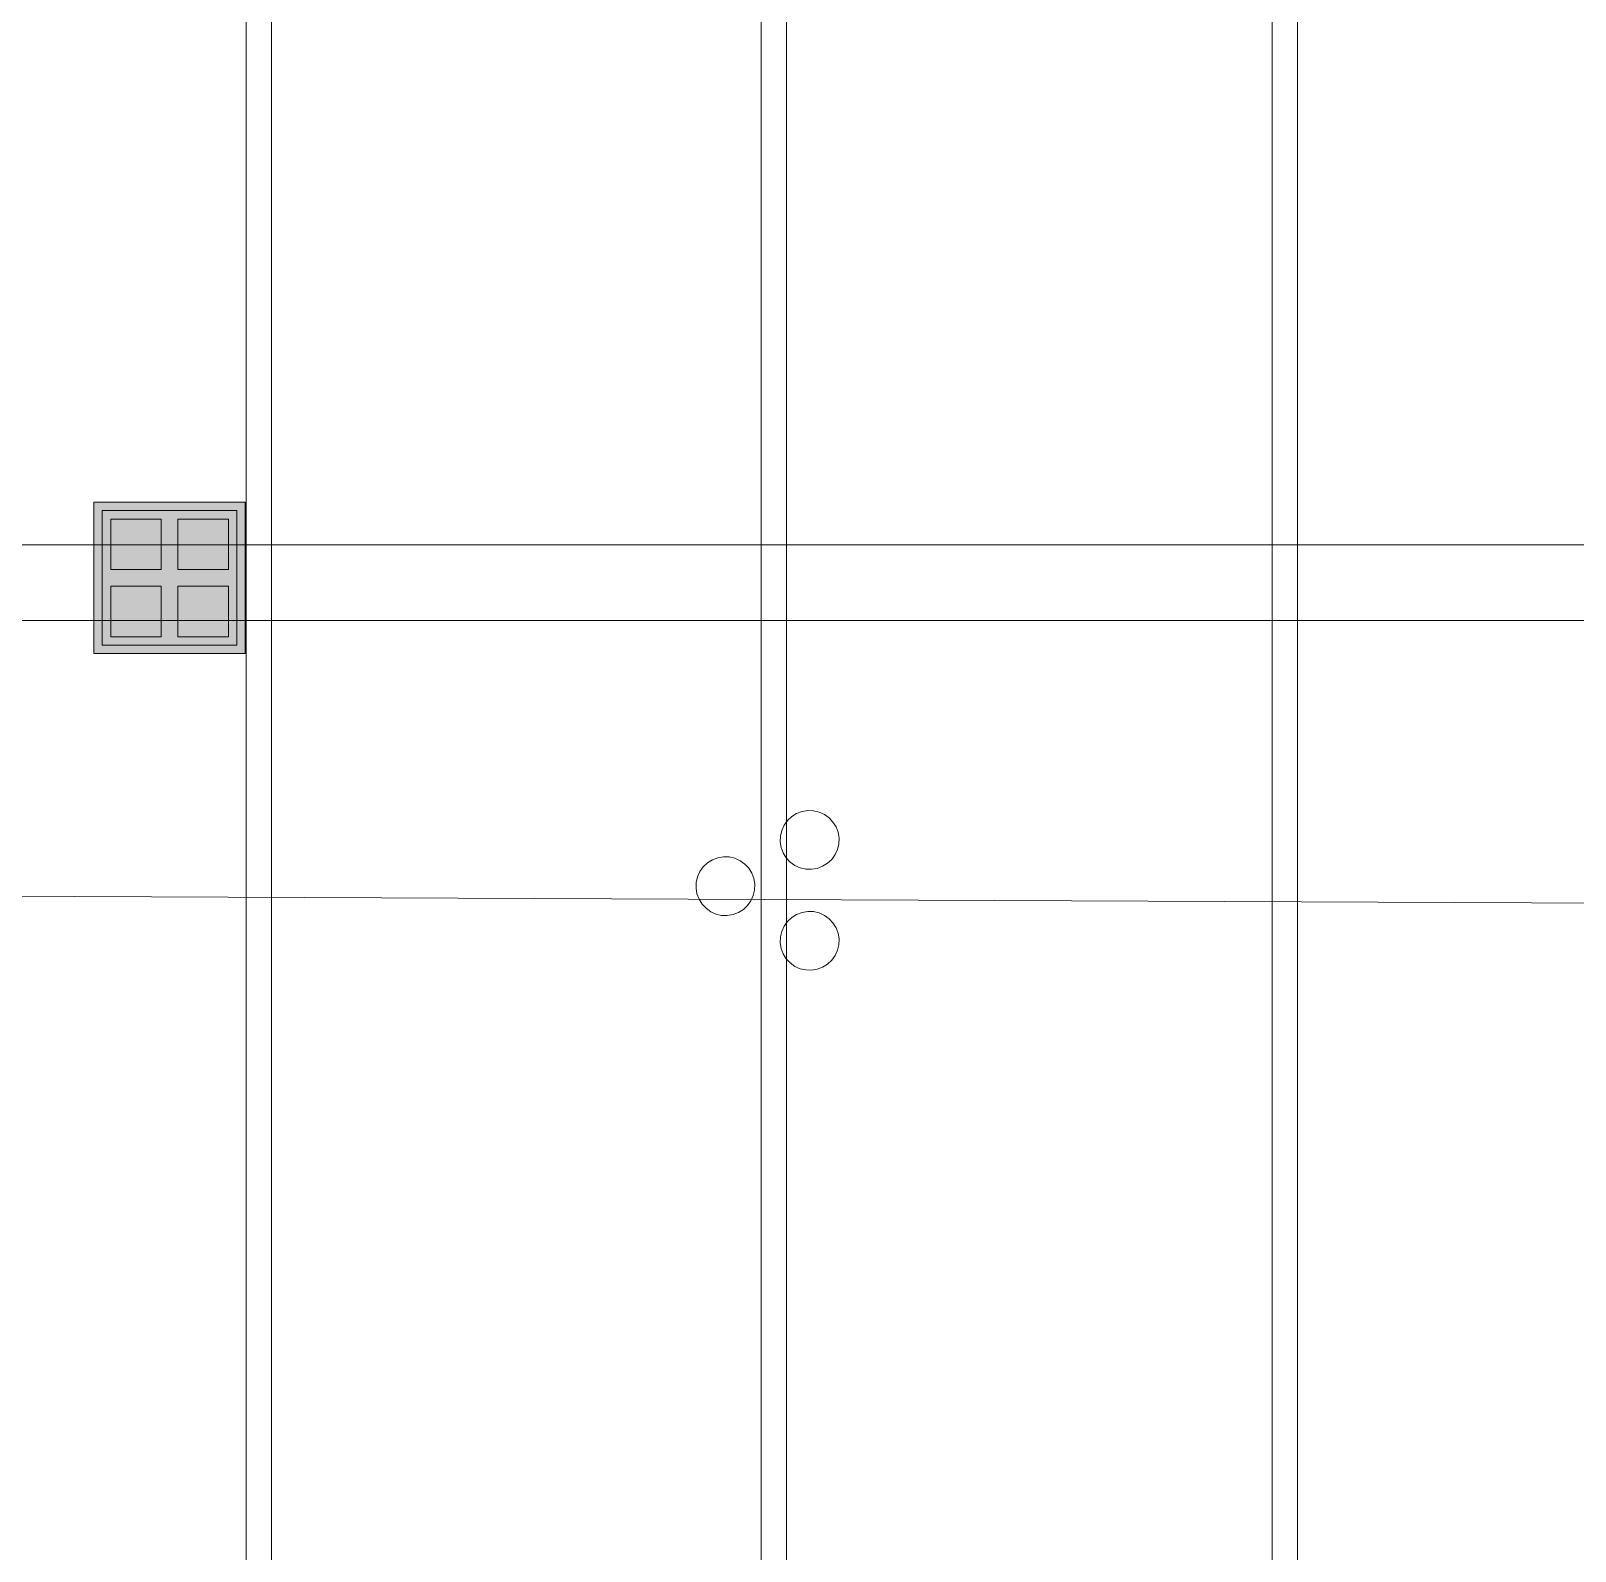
# Model space of a CAD drawing. Header units: inches. Extents: x -10671 to 1761, y -674 to 7170.
# Drawn here: x -8331.2 to -7963.9, y 5906.8 to 6268.4 of the extents above; entities that cross this region are included whole.
import ezdxf

# ---------------------------------------------------------------- set-up
doc = ezdxf.new("R2010")
doc.units = ezdxf.units.IN
doc.header["$LTSCALE"] = 19.2
doc.header["$MEASUREMENT"] = 0
for name, color, linetype, lineweight, true_color in [('DWG-bldg-utility box', 3, 'Continuous', 18, 0x00ff00), ('Venue-Rigging Steel-High', 7, 'Continuous', 5, 0x800000), ('Venue-Rigging Steel-Low', 7, 'Continuous', 5, 0x0000dd)]:
    doc.layers.add(name, color=color, linetype=linetype, lineweight=lineweight, true_color=true_color)
for name, color, linetype, lineweight in [('Venue-Ceiling-Lights', 7, 'Continuous', 5), ('Venue-Ceiling-Lights Circuits', 7, 'Continuous', 5), ('Venue-Floor Pockets', 7, 'Continuous', 5)]:
    doc.layers.add(name, color=color, linetype=linetype, lineweight=lineweight)

# ---------------------------------------------------------------- blocks, each defined once
blk = doc.blocks.new('FLOORBOX')
at = {"layer": 'Venue-Floor Pockets', "linetype": 'Continuous', "lineweight": 0, "true_color": 0xaaaaaa}
blk.add_hatch(color=253, dxfattribs=at).paths.add_polyline_path([(-18, 18), (18, 18), (18, -18), (-18, -18)])
at = {"layer": 'Venue-Floor Pockets', "linetype": 'Continuous', "lineweight": 0, "true_color": 0xbbbbbb}
blk.add_hatch(color=9, dxfattribs=at).paths.add_polyline_path([(-16, 16), (16, 16), (16, -16), (-16, -16)])
at = {"layer": 'Venue-Floor Pockets', "linetype": 'Continuous', "lineweight": 0, "true_color": 0xdddddd}
for points in [[(-14, 14), (-2, 14), (-2, 2), (-14, 2)], [(2, 14), (14, 14), (14, 2), (2, 2)], [(-14, -2), (-2, -2), (-2, -14), (-14, -14)], [(2, -2), (14, -2), (14, -14), (2, -14)]]:
    blk.add_hatch(color=254, dxfattribs=at).paths.add_polyline_path(points)
at = {"layer": 'Venue-Floor Pockets', "color": 7, "linetype": 'Continuous', "lineweight": 5, "flags": 128}
for points in [[(-18, 18), (18, 18), (18, -18), (-18, -18)], [(-16, 16), (16, 16), (16, -16), (-16, -16)], [(-14, 14), (-2, 14), (-2, 2), (-14, 2)], [(2, 14), (14, 14), (14, 2), (2, 2)], [(-14, -2), (-2, -2), (-2, -14), (-14, -14)], [(2, -2), (14, -2), (14, -14), (2, -14)]]:
    blk.add_lwpolyline(points, close=True, dxfattribs=at)
blk = doc.blocks.new('Group-1322-1')
at = {"layer": 'Venue-Ceiling-Lights', "color": 12, "linetype": 'Continuous', "lineweight": 5, "true_color": 0xdd0000}
for points, invisible_edges in [([(-8152.96, 6075.51, 372.05), (-8150.24, 6081.52, 372.05), (-8146.44, 6082.95, 372.05), (-8152.96, 6075.51, 372.05)], 15), ([(-8145.52, 6068.98, 372.05), (-8152.96, 6075.51, 372.05), (-8146.44, 6082.95, 372.05), (-8145.52, 6068.98, 372.05)], 15), ([(-8146.44, 6082.95, 360.05), (-8150.24, 6081.52, 360.05), (-8152.96, 6075.51, 360.05), (-8146.44, 6082.95, 360.05)], 15), ([(-8138.99, 6076.42, 360.05), (-8146.44, 6082.95, 360.05), (-8152.96, 6075.51, 360.05), (-8138.99, 6076.42, 360.05)], 15), ([(-8152.96, 6075.51, 372.05), (-8152.04, 6079.47, 372.05), (-8150.24, 6081.52, 372.05), (-8152.96, 6075.51, 372.05)], 15), ([(-8150.24, 6081.52, 360.05), (-8152.04, 6079.47, 360.05), (-8152.96, 6075.51, 360.05), (-8150.24, 6081.52, 360.05)], 15), ([(-8152.04, 6079.47, 372.05), (-8151.24, 6080.58, 372.05), (-8150.24, 6081.52, 372.05), (-8152.04, 6079.47, 372.05)], 12), ([(-8150.24, 6081.52, 360.05), (-8151.24, 6080.58, 360.05), (-8152.04, 6079.47, 360.05), (-8150.24, 6081.52, 360.05)], 12), ([(-8150.24, 6081.52, 372.05), (-8149.08, 6082.24, 372.05), (-8146.44, 6082.95, 372.05), (-8150.24, 6081.52, 372.05)], 14), ([(-8146.44, 6082.95, 360.05), (-8149.08, 6082.24, 360.05), (-8150.24, 6081.52, 360.05), (-8146.44, 6082.95, 360.05)], 13), ([(-8149.08, 6082.24, 372.05), (-8147.79, 6082.73, 372.05), (-8146.44, 6082.95, 372.05), (-8149.08, 6082.24, 372.05)], 12), ([(-8146.44, 6082.95, 360.05), (-8147.79, 6082.73, 360.05), (-8149.08, 6082.24, 360.05), (-8146.44, 6082.95, 360.05)], 12), ([(-8146.44, 6082.95, 372.05), (-8145.07, 6082.91, 372.05), (-8142.48, 6082.03, 372.05), (-8146.44, 6082.95, 372.05)], 14), ([(-8146.44, 6082.95, 372.05), (-8142.48, 6082.03, 372.05), (-8140.43, 6080.23, 372.05), (-8146.44, 6082.95, 372.05)], 15), ([(-8146.44, 6082.95, 372.05), (-8140.43, 6080.23, 372.05), (-8138.99, 6076.42, 372.05), (-8146.44, 6082.95, 372.05)], 15), ([(-8146.44, 6082.95, 372.05), (-8138.99, 6076.42, 372.05), (-8145.52, 6068.98, 372.05), (-8146.44, 6082.95, 372.05)], 15), ([(-8142.48, 6082.03, 360.05), (-8145.07, 6082.91, 360.05), (-8146.44, 6082.95, 360.05), (-8142.48, 6082.03, 360.05)], 13), ([(-8140.43, 6080.23, 360.05), (-8142.48, 6082.03, 360.05), (-8146.44, 6082.95, 360.05), (-8140.43, 6080.23, 360.05)], 15), ([(-8138.99, 6076.42, 360.05), (-8140.43, 6080.23, 360.05), (-8146.44, 6082.95, 360.05), (-8138.99, 6076.42, 360.05)], 15), ([(-8145.07, 6082.91, 372.05), (-8143.73, 6082.6, 372.05), (-8142.48, 6082.03, 372.05), (-8145.07, 6082.91, 372.05)], 12), ([(-8142.48, 6082.03, 360.05), (-8143.73, 6082.6, 360.05), (-8145.07, 6082.91, 360.05), (-8142.48, 6082.03, 360.05)], 12), ([(-8142.48, 6082.03, 372.05), (-8141.36, 6081.23, 372.05), (-8140.43, 6080.23, 372.05), (-8142.48, 6082.03, 372.05)], 12), ([(-8140.43, 6080.23, 360.05), (-8141.36, 6081.23, 360.05), (-8142.48, 6082.03, 360.05), (-8140.43, 6080.23, 360.05)], 12), ([(-8140.43, 6080.23, 372.05), (-8139.7, 6079.06, 372.05), (-8138.99, 6076.42, 372.05), (-8140.43, 6080.23, 372.05)], 14), ([(-8138.99, 6076.42, 360.05), (-8139.7, 6079.06, 360.05), (-8140.43, 6080.23, 360.05), (-8138.99, 6076.42, 360.05)], 13), ([(-8152.96, 6075.51, 372.05), (-8152.92, 6076.88, 372.05), (-8152.04, 6079.47, 372.05), (-8152.96, 6075.51, 372.05)], 14), ([(-8152.04, 6079.47, 360.05), (-8152.92, 6076.88, 360.05), (-8152.96, 6075.51, 360.05), (-8152.04, 6079.47, 360.05)], 13), ([(-8152.96, 6075.51, 360.05), (-8145.52, 6068.98, 360.05), (-8138.99, 6076.42, 360.05), (-8152.96, 6075.51, 360.05)], 15), ([(-8152.92, 6076.88, 372.05), (-8152.61, 6078.22, 372.05), (-8152.04, 6079.47, 372.05), (-8152.92, 6076.88, 372.05)], 12), ([(-8152.04, 6079.47, 360.05), (-8152.61, 6078.22, 360.05), (-8152.92, 6076.88, 360.05), (-8152.04, 6079.47, 360.05)], 12), ([(-8138.99, 6076.42, 372.05), (-8141.72, 6070.41, 372.05), (-8145.52, 6068.98, 372.05), (-8138.99, 6076.42, 372.05)], 15), ([(-8145.52, 6068.98, 360.05), (-8141.72, 6070.41, 360.05), (-8138.99, 6076.42, 360.05), (-8145.52, 6068.98, 360.05)], 15), ([(-8138.99, 6076.42, 372.05), (-8139.92, 6072.47, 372.05), (-8141.72, 6070.41, 372.05), (-8138.99, 6076.42, 372.05)], 15), ([(-8141.72, 6070.41, 360.05), (-8139.92, 6072.47, 360.05), (-8138.99, 6076.42, 360.05), (-8141.72, 6070.41, 360.05)], 15), ([(-8138.99, 6076.42, 372.05), (-8139.04, 6075.05, 372.05), (-8139.92, 6072.47, 372.05), (-8138.99, 6076.42, 372.05)], 14), ([(-8139.92, 6072.47, 360.05), (-8139.04, 6075.05, 360.05), (-8138.99, 6076.42, 360.05), (-8139.92, 6072.47, 360.05)], 13), ([(-8139.7, 6079.06, 372.05), (-8139.22, 6077.78, 372.05), (-8138.99, 6076.42, 372.05), (-8139.7, 6079.06, 372.05)], 12), ([(-8138.99, 6076.42, 360.05), (-8139.22, 6077.78, 360.05), (-8139.7, 6079.06, 360.05), (-8138.99, 6076.42, 360.05)], 12), ([(-8152.26, 6072.87, 372.05), (-8152.74, 6074.15, 372.05), (-8152.96, 6075.51, 372.05), (-8152.26, 6072.87, 372.05)], 12), ([(-8151.53, 6071.71, 372.05), (-8152.26, 6072.87, 372.05), (-8152.96, 6075.51, 372.05), (-8151.53, 6071.71, 372.05)], 14), ([(-8145.52, 6068.98, 372.05), (-8151.53, 6071.71, 372.05), (-8152.96, 6075.51, 372.05), (-8145.52, 6068.98, 372.05)], 15), ([(-8152.96, 6075.51, 360.05), (-8152.74, 6074.15, 360.05), (-8152.26, 6072.87, 360.05), (-8152.96, 6075.51, 360.05)], 12), ([(-8152.96, 6075.51, 360.05), (-8152.26, 6072.87, 360.05), (-8151.53, 6071.71, 360.05), (-8152.96, 6075.51, 360.05)], 13), ([(-8152.96, 6075.51, 360.05), (-8151.53, 6071.71, 360.05), (-8145.52, 6068.98, 360.05), (-8152.96, 6075.51, 360.05)], 15), ([(-8139.04, 6075.05, 372.05), (-8139.35, 6073.72, 372.05), (-8139.92, 6072.47, 372.05), (-8139.04, 6075.05, 372.05)], 12), ([(-8139.92, 6072.47, 360.05), (-8139.35, 6073.72, 360.05), (-8139.04, 6075.05, 360.05), (-8139.92, 6072.47, 360.05)], 12), ([(-8173, 6064.51, 372.05), (-8170.28, 6070.52, 372.05), (-8166.47, 6071.95, 372.05), (-8173, 6064.51, 372.05)], 15), ([(-8165.56, 6057.98, 372.05), (-8173, 6064.51, 372.05), (-8166.47, 6071.95, 372.05), (-8165.56, 6057.98, 372.05)], 15), ([(-8166.47, 6071.95, 360.05), (-8170.28, 6070.52, 360.05), (-8173, 6064.51, 360.05), (-8166.47, 6071.95, 360.05)], 15), ([(-8159.03, 6065.42, 360.05), (-8166.47, 6071.95, 360.05), (-8173, 6064.51, 360.05), (-8159.03, 6065.42, 360.05)], 15), ([(-8173, 6064.51, 372.05), (-8172.08, 6068.47, 372.05), (-8170.28, 6070.52, 372.05), (-8173, 6064.51, 372.05)], 15), ([(-8170.28, 6070.52, 360.05), (-8172.08, 6068.47, 360.05), (-8173, 6064.51, 360.05), (-8170.28, 6070.52, 360.05)], 15), ([(-8172.08, 6068.47, 372.05), (-8171.28, 6069.58, 372.05), (-8170.28, 6070.52, 372.05), (-8172.08, 6068.47, 372.05)], 12), ([(-8170.28, 6070.52, 360.05), (-8171.28, 6069.58, 360.05), (-8172.08, 6068.47, 360.05), (-8170.28, 6070.52, 360.05)], 12), ([(-8170.28, 6070.52, 372.05), (-8169.11, 6071.24, 372.05), (-8166.47, 6071.95, 372.05), (-8170.28, 6070.52, 372.05)], 14), ([(-8166.47, 6071.95, 360.05), (-8169.11, 6071.24, 360.05), (-8170.28, 6070.52, 360.05), (-8166.47, 6071.95, 360.05)], 13), ([(-8169.11, 6071.24, 372.05), (-8167.83, 6071.73, 372.05), (-8166.47, 6071.95, 372.05), (-8169.11, 6071.24, 372.05)], 12), ([(-8166.47, 6071.95, 360.05), (-8167.83, 6071.73, 360.05), (-8169.11, 6071.24, 360.05), (-8166.47, 6071.95, 360.05)], 12), ([(-8166.47, 6071.95, 372.05), (-8165.1, 6071.91, 372.05), (-8162.51, 6071.03, 372.05), (-8166.47, 6071.95, 372.05)], 14), ([(-8166.47, 6071.95, 372.05), (-8162.51, 6071.03, 372.05), (-8160.46, 6069.23, 372.05), (-8166.47, 6071.95, 372.05)], 15), ([(-8166.47, 6071.95, 372.05), (-8160.46, 6069.23, 372.05), (-8159.03, 6065.42, 372.05), (-8166.47, 6071.95, 372.05)], 15), ([(-8166.47, 6071.95, 372.05), (-8159.03, 6065.42, 372.05), (-8165.56, 6057.98, 372.05), (-8166.47, 6071.95, 372.05)], 15), ([(-8162.51, 6071.03, 360.05), (-8165.1, 6071.91, 360.05), (-8166.47, 6071.95, 360.05), (-8162.51, 6071.03, 360.05)], 13), ([(-8160.46, 6069.23, 360.05), (-8162.51, 6071.03, 360.05), (-8166.47, 6071.95, 360.05), (-8160.46, 6069.23, 360.05)], 15), ([(-8159.03, 6065.42, 360.05), (-8160.46, 6069.23, 360.05), (-8166.47, 6071.95, 360.05), (-8159.03, 6065.42, 360.05)], 15), ([(-8165.1, 6071.91, 372.05), (-8163.76, 6071.6, 372.05), (-8162.51, 6071.03, 372.05), (-8165.1, 6071.91, 372.05)], 12), ([(-8162.51, 6071.03, 360.05), (-8163.76, 6071.6, 360.05), (-8165.1, 6071.91, 360.05), (-8162.51, 6071.03, 360.05)], 12), ([(-8162.51, 6071.03, 372.05), (-8161.4, 6070.23, 372.05), (-8160.46, 6069.23, 372.05), (-8162.51, 6071.03, 372.05)], 12), ([(-8160.46, 6069.23, 360.05), (-8161.4, 6070.23, 360.05), (-8162.51, 6071.03, 360.05), (-8160.46, 6069.23, 360.05)], 12), ([(-8160.46, 6069.23, 372.05), (-8159.74, 6068.06, 372.05), (-8159.03, 6065.42, 372.05), (-8160.46, 6069.23, 372.05)], 14), ([(-8159.03, 6065.42, 360.05), (-8159.74, 6068.06, 360.05), (-8160.46, 6069.23, 360.05), (-8159.03, 6065.42, 360.05)], 13), ([(-8149.48, 6069.9, 372.05), (-8150.59, 6070.7, 372.05), (-8151.53, 6071.71, 372.05), (-8149.48, 6069.9, 372.05)], 12), ([(-8145.52, 6068.98, 372.05), (-8149.48, 6069.9, 372.05), (-8151.53, 6071.71, 372.05), (-8145.52, 6068.98, 372.05)], 15), ([(-8151.53, 6071.71, 360.05), (-8150.59, 6070.7, 360.05), (-8149.48, 6069.9, 360.05), (-8151.53, 6071.71, 360.05)], 12), ([(-8151.53, 6071.71, 360.05), (-8149.48, 6069.9, 360.05), (-8145.52, 6068.98, 360.05), (-8151.53, 6071.71, 360.05)], 15), ([(-8146.89, 6069.03, 372.05), (-8148.23, 6069.34, 372.05), (-8149.48, 6069.9, 372.05), (-8146.89, 6069.03, 372.05)], 12), ([(-8145.52, 6068.98, 372.05), (-8146.89, 6069.03, 372.05), (-8149.48, 6069.9, 372.05), (-8145.52, 6068.98, 372.05)], 14), ([(-8149.48, 6069.9, 360.05), (-8148.23, 6069.34, 360.05), (-8146.89, 6069.03, 360.05), (-8149.48, 6069.9, 360.05)], 12), ([(-8149.48, 6069.9, 360.05), (-8146.89, 6069.03, 360.05), (-8145.52, 6068.98, 360.05), (-8149.48, 6069.9, 360.05)], 13), ([(-8141.72, 6070.41, 372.05), (-8142.88, 6069.69, 372.05), (-8145.52, 6068.98, 372.05), (-8141.72, 6070.41, 372.05)], 14), ([(-8145.52, 6068.98, 360.05), (-8142.88, 6069.69, 360.05), (-8141.72, 6070.41, 360.05), (-8145.52, 6068.98, 360.05)], 13), ([(-8142.88, 6069.69, 372.05), (-8144.17, 6069.21, 372.05), (-8145.52, 6068.98, 372.05), (-8142.88, 6069.69, 372.05)], 12), ([(-8145.52, 6068.98, 360.05), (-8144.17, 6069.21, 360.05), (-8142.88, 6069.69, 360.05), (-8145.52, 6068.98, 360.05)], 12), ([(-8139.92, 6072.47, 372.05), (-8140.72, 6071.35, 372.05), (-8141.72, 6070.41, 372.05), (-8139.92, 6072.47, 372.05)], 12), ([(-8141.72, 6070.41, 360.05), (-8140.72, 6071.35, 360.05), (-8139.92, 6072.47, 360.05), (-8141.72, 6070.41, 360.05)], 12), ([(-8173, 6064.51, 372.05), (-8172.95, 6065.88, 372.05), (-8172.08, 6068.47, 372.05), (-8173, 6064.51, 372.05)], 14), ([(-8172.08, 6068.47, 360.05), (-8172.95, 6065.88, 360.05), (-8173, 6064.51, 360.05), (-8172.08, 6068.47, 360.05)], 13), ([(-8173, 6064.51, 360.05), (-8165.56, 6057.98, 360.05), (-8159.03, 6065.42, 360.05), (-8173, 6064.51, 360.05)], 15), ([(-8172.95, 6065.88, 372.05), (-8172.64, 6067.22, 372.05), (-8172.08, 6068.47, 372.05), (-8172.95, 6065.88, 372.05)], 12), ([(-8172.08, 6068.47, 360.05), (-8172.64, 6067.22, 360.05), (-8172.95, 6065.88, 360.05), (-8172.08, 6068.47, 360.05)], 12), ([(-8159.03, 6065.42, 372.05), (-8161.75, 6059.41, 372.05), (-8165.56, 6057.98, 372.05), (-8159.03, 6065.42, 372.05)], 15), ([(-8165.56, 6057.98, 360.05), (-8161.75, 6059.41, 360.05), (-8159.03, 6065.42, 360.05), (-8165.56, 6057.98, 360.05)], 15), ([(-8159.03, 6065.42, 372.05), (-8159.95, 6061.47, 372.05), (-8161.75, 6059.41, 372.05), (-8159.03, 6065.42, 372.05)], 15), ([(-8161.75, 6059.41, 360.05), (-8159.95, 6061.47, 360.05), (-8159.03, 6065.42, 360.05), (-8161.75, 6059.41, 360.05)], 15), ([(-8159.03, 6065.42, 372.05), (-8159.07, 6064.05, 372.05), (-8159.95, 6061.47, 372.05), (-8159.03, 6065.42, 372.05)], 14), ([(-8159.95, 6061.47, 360.05), (-8159.07, 6064.05, 360.05), (-8159.03, 6065.42, 360.05), (-8159.95, 6061.47, 360.05)], 13), ([(-8159.74, 6068.06, 372.05), (-8159.25, 6066.78, 372.05), (-8159.03, 6065.42, 372.05), (-8159.74, 6068.06, 372.05)], 12), ([(-8159.03, 6065.42, 360.05), (-8159.25, 6066.78, 360.05), (-8159.74, 6068.06, 360.05), (-8159.03, 6065.42, 360.05)], 12), ([(-8172.29, 6061.87, 372.05), (-8172.78, 6063.15, 372.05), (-8173, 6064.51, 372.05), (-8172.29, 6061.87, 372.05)], 12), ([(-8171.57, 6060.71, 372.05), (-8172.29, 6061.87, 372.05), (-8173, 6064.51, 372.05), (-8171.57, 6060.71, 372.05)], 14), ([(-8165.56, 6057.98, 372.05), (-8171.57, 6060.71, 372.05), (-8173, 6064.51, 372.05), (-8165.56, 6057.98, 372.05)], 15), ([(-8173, 6064.51, 360.05), (-8172.78, 6063.15, 360.05), (-8172.29, 6061.87, 360.05), (-8173, 6064.51, 360.05)], 12), ([(-8173, 6064.51, 360.05), (-8172.29, 6061.87, 360.05), (-8171.57, 6060.71, 360.05), (-8173, 6064.51, 360.05)], 13), ([(-8173, 6064.51, 360.05), (-8171.57, 6060.71, 360.05), (-8165.56, 6057.98, 360.05), (-8173, 6064.51, 360.05)], 15), ([(-8159.07, 6064.05, 372.05), (-8159.39, 6062.72, 372.05), (-8159.95, 6061.47, 372.05), (-8159.07, 6064.05, 372.05)], 12), ([(-8159.95, 6061.47, 360.05), (-8159.39, 6062.72, 360.05), (-8159.07, 6064.05, 360.05), (-8159.95, 6061.47, 360.05)], 12), ([(-8169.51, 6058.9, 372.05), (-8170.63, 6059.7, 372.05), (-8171.57, 6060.71, 372.05), (-8169.51, 6058.9, 372.05)], 12), ([(-8165.56, 6057.98, 372.05), (-8169.51, 6058.9, 372.05), (-8171.57, 6060.71, 372.05), (-8165.56, 6057.98, 372.05)], 15), ([(-8171.57, 6060.71, 360.05), (-8170.63, 6059.7, 360.05), (-8169.51, 6058.9, 360.05), (-8171.57, 6060.71, 360.05)], 12), ([(-8171.57, 6060.71, 360.05), (-8169.51, 6058.9, 360.05), (-8165.56, 6057.98, 360.05), (-8171.57, 6060.71, 360.05)], 15), ([(-8166.93, 6058.03, 372.05), (-8168.26, 6058.34, 372.05), (-8169.51, 6058.9, 372.05), (-8166.93, 6058.03, 372.05)], 12), ([(-8165.56, 6057.98, 372.05), (-8166.93, 6058.03, 372.05), (-8169.51, 6058.9, 372.05), (-8165.56, 6057.98, 372.05)], 14), ([(-8169.51, 6058.9, 360.05), (-8168.26, 6058.34, 360.05), (-8166.93, 6058.03, 360.05), (-8169.51, 6058.9, 360.05)], 12), ([(-8169.51, 6058.9, 360.05), (-8166.93, 6058.03, 360.05), (-8165.56, 6057.98, 360.05), (-8169.51, 6058.9, 360.05)], 13), ([(-8161.75, 6059.41, 372.05), (-8162.92, 6058.69, 372.05), (-8165.56, 6057.98, 372.05), (-8161.75, 6059.41, 372.05)], 14), ([(-8165.56, 6057.98, 360.05), (-8162.92, 6058.69, 360.05), (-8161.75, 6059.41, 360.05), (-8165.56, 6057.98, 360.05)], 13), ([(-8162.92, 6058.69, 372.05), (-8164.2, 6058.21, 372.05), (-8165.56, 6057.98, 372.05), (-8162.92, 6058.69, 372.05)], 12), ([(-8165.56, 6057.98, 360.05), (-8164.2, 6058.21, 360.05), (-8162.92, 6058.69, 360.05), (-8165.56, 6057.98, 360.05)], 12), ([(-8159.95, 6061.47, 372.05), (-8160.75, 6060.35, 372.05), (-8161.75, 6059.41, 372.05), (-8159.95, 6061.47, 372.05)], 12), ([(-8161.75, 6059.41, 360.05), (-8160.75, 6060.35, 360.05), (-8159.95, 6061.47, 360.05), (-8161.75, 6059.41, 360.05)], 12), ([(-8152.96, 6051.51, 372.05), (-8150.24, 6057.52, 372.05), (-8146.44, 6058.95, 372.05), (-8152.96, 6051.51, 372.05)], 15), ([(-8145.52, 6044.98, 372.05), (-8152.96, 6051.51, 372.05), (-8146.44, 6058.95, 372.05), (-8145.52, 6044.98, 372.05)], 15), ([(-8146.44, 6058.95, 360.05), (-8150.24, 6057.52, 360.05), (-8152.96, 6051.51, 360.05), (-8146.44, 6058.95, 360.05)], 15), ([(-8138.99, 6052.42, 360.05), (-8146.44, 6058.95, 360.05), (-8152.96, 6051.51, 360.05), (-8138.99, 6052.42, 360.05)], 15), ([(-8150.24, 6057.52, 372.05), (-8149.08, 6058.24, 372.05), (-8146.44, 6058.95, 372.05), (-8150.24, 6057.52, 372.05)], 14), ([(-8146.44, 6058.95, 360.05), (-8149.08, 6058.24, 360.05), (-8150.24, 6057.52, 360.05), (-8146.44, 6058.95, 360.05)], 13), ([(-8149.08, 6058.24, 372.05), (-8147.79, 6058.73, 372.05), (-8146.44, 6058.95, 372.05), (-8149.08, 6058.24, 372.05)], 12), ([(-8146.44, 6058.95, 360.05), (-8147.79, 6058.73, 360.05), (-8149.08, 6058.24, 360.05), (-8146.44, 6058.95, 360.05)], 12), ([(-8146.44, 6058.95, 372.05), (-8145.07, 6058.91, 372.05), (-8142.48, 6058.03, 372.05), (-8146.44, 6058.95, 372.05)], 14), ([(-8146.44, 6058.95, 372.05), (-8142.48, 6058.03, 372.05), (-8140.43, 6056.23, 372.05), (-8146.44, 6058.95, 372.05)], 15), ([(-8146.44, 6058.95, 372.05), (-8140.43, 6056.23, 372.05), (-8138.99, 6052.42, 372.05), (-8146.44, 6058.95, 372.05)], 15), ([(-8146.44, 6058.95, 372.05), (-8138.99, 6052.42, 372.05), (-8145.52, 6044.98, 372.05), (-8146.44, 6058.95, 372.05)], 15), ([(-8142.48, 6058.03, 360.05), (-8145.07, 6058.91, 360.05), (-8146.44, 6058.95, 360.05), (-8142.48, 6058.03, 360.05)], 13), ([(-8140.43, 6056.23, 360.05), (-8142.48, 6058.03, 360.05), (-8146.44, 6058.95, 360.05), (-8140.43, 6056.23, 360.05)], 15), ([(-8138.99, 6052.42, 360.05), (-8140.43, 6056.23, 360.05), (-8146.44, 6058.95, 360.05), (-8138.99, 6052.42, 360.05)], 15), ([(-8145.07, 6058.91, 372.05), (-8143.73, 6058.6, 372.05), (-8142.48, 6058.03, 372.05), (-8145.07, 6058.91, 372.05)], 12), ([(-8142.48, 6058.03, 360.05), (-8143.73, 6058.6, 360.05), (-8145.07, 6058.91, 360.05), (-8142.48, 6058.03, 360.05)], 12), ([(-8152.96, 6051.51, 372.05), (-8152.04, 6055.47, 372.05), (-8150.24, 6057.52, 372.05), (-8152.96, 6051.51, 372.05)], 15), ([(-8150.24, 6057.52, 360.05), (-8152.04, 6055.47, 360.05), (-8152.96, 6051.51, 360.05), (-8150.24, 6057.52, 360.05)], 15), ([(-8152.96, 6051.51, 372.05), (-8152.92, 6052.88, 372.05), (-8152.04, 6055.47, 372.05), (-8152.96, 6051.51, 372.05)], 14), ([(-8152.04, 6055.47, 360.05), (-8152.92, 6052.88, 360.05), (-8152.96, 6051.51, 360.05), (-8152.04, 6055.47, 360.05)], 13), ([(-8152.92, 6052.88, 372.05), (-8152.61, 6054.22, 372.05), (-8152.04, 6055.47, 372.05), (-8152.92, 6052.88, 372.05)], 12), ([(-8152.04, 6055.47, 360.05), (-8152.61, 6054.22, 360.05), (-8152.92, 6052.88, 360.05), (-8152.04, 6055.47, 360.05)], 12), ([(-8152.04, 6055.47, 372.05), (-8151.24, 6056.58, 372.05), (-8150.24, 6057.52, 372.05), (-8152.04, 6055.47, 372.05)], 12), ([(-8150.24, 6057.52, 360.05), (-8151.24, 6056.58, 360.05), (-8152.04, 6055.47, 360.05), (-8150.24, 6057.52, 360.05)], 12), ([(-8142.48, 6058.03, 372.05), (-8141.36, 6057.23, 372.05), (-8140.43, 6056.23, 372.05), (-8142.48, 6058.03, 372.05)], 12), ([(-8140.43, 6056.23, 360.05), (-8141.36, 6057.23, 360.05), (-8142.48, 6058.03, 360.05), (-8140.43, 6056.23, 360.05)], 12), ([(-8140.43, 6056.23, 372.05), (-8139.7, 6055.06, 372.05), (-8138.99, 6052.42, 372.05), (-8140.43, 6056.23, 372.05)], 14), ([(-8138.99, 6052.42, 360.05), (-8139.7, 6055.06, 360.05), (-8140.43, 6056.23, 360.05), (-8138.99, 6052.42, 360.05)], 13), ([(-8139.7, 6055.06, 372.05), (-8139.22, 6053.78, 372.05), (-8138.99, 6052.42, 372.05), (-8139.7, 6055.06, 372.05)], 12), ([(-8138.99, 6052.42, 360.05), (-8139.22, 6053.78, 360.05), (-8139.7, 6055.06, 360.05), (-8138.99, 6052.42, 360.05)], 12), ([(-8152.96, 6051.51, 360.05), (-8145.52, 6044.98, 360.05), (-8138.99, 6052.42, 360.05), (-8152.96, 6051.51, 360.05)], 15), ([(-8152.26, 6048.87, 372.05), (-8152.74, 6050.15, 372.05), (-8152.96, 6051.51, 372.05), (-8152.26, 6048.87, 372.05)], 12), ([(-8151.53, 6047.71, 372.05), (-8152.26, 6048.87, 372.05), (-8152.96, 6051.51, 372.05), (-8151.53, 6047.71, 372.05)], 14), ([(-8145.52, 6044.98, 372.05), (-8151.53, 6047.71, 372.05), (-8152.96, 6051.51, 372.05), (-8145.52, 6044.98, 372.05)], 15), ([(-8152.96, 6051.51, 360.05), (-8152.74, 6050.15, 360.05), (-8152.26, 6048.87, 360.05), (-8152.96, 6051.51, 360.05)], 12), ([(-8152.96, 6051.51, 360.05), (-8152.26, 6048.87, 360.05), (-8151.53, 6047.71, 360.05), (-8152.96, 6051.51, 360.05)], 13), ([(-8152.96, 6051.51, 360.05), (-8151.53, 6047.71, 360.05), (-8145.52, 6044.98, 360.05), (-8152.96, 6051.51, 360.05)], 15), ([(-8138.99, 6052.42, 372.05), (-8141.72, 6046.41, 372.05), (-8145.52, 6044.98, 372.05), (-8138.99, 6052.42, 372.05)], 15), ([(-8145.52, 6044.98, 360.05), (-8141.72, 6046.41, 360.05), (-8138.99, 6052.42, 360.05), (-8145.52, 6044.98, 360.05)], 15), ([(-8138.99, 6052.42, 372.05), (-8139.92, 6048.47, 372.05), (-8141.72, 6046.41, 372.05), (-8138.99, 6052.42, 372.05)], 15), ([(-8141.72, 6046.41, 360.05), (-8139.92, 6048.47, 360.05), (-8138.99, 6052.42, 360.05), (-8141.72, 6046.41, 360.05)], 15), ([(-8138.99, 6052.42, 372.05), (-8139.04, 6051.05, 372.05), (-8139.92, 6048.47, 372.05), (-8138.99, 6052.42, 372.05)], 14), ([(-8139.92, 6048.47, 360.05), (-8139.04, 6051.05, 360.05), (-8138.99, 6052.42, 360.05), (-8139.92, 6048.47, 360.05)], 13), ([(-8139.04, 6051.05, 372.05), (-8139.35, 6049.72, 372.05), (-8139.92, 6048.47, 372.05), (-8139.04, 6051.05, 372.05)], 12), ([(-8139.92, 6048.47, 360.05), (-8139.35, 6049.72, 360.05), (-8139.04, 6051.05, 360.05), (-8139.92, 6048.47, 360.05)], 12), ([(-8149.48, 6045.9, 372.05), (-8150.59, 6046.7, 372.05), (-8151.53, 6047.71, 372.05), (-8149.48, 6045.9, 372.05)], 12), ([(-8145.52, 6044.98, 372.05), (-8149.48, 6045.9, 372.05), (-8151.53, 6047.71, 372.05), (-8145.52, 6044.98, 372.05)], 15), ([(-8151.53, 6047.71, 360.05), (-8150.59, 6046.7, 360.05), (-8149.48, 6045.9, 360.05), (-8151.53, 6047.71, 360.05)], 12), ([(-8151.53, 6047.71, 360.05), (-8149.48, 6045.9, 360.05), (-8145.52, 6044.98, 360.05), (-8151.53, 6047.71, 360.05)], 15), ([(-8139.92, 6048.47, 372.05), (-8140.72, 6047.35, 372.05), (-8141.72, 6046.41, 372.05), (-8139.92, 6048.47, 372.05)], 12), ([(-8141.72, 6046.41, 360.05), (-8140.72, 6047.35, 360.05), (-8139.92, 6048.47, 360.05), (-8141.72, 6046.41, 360.05)], 12), ([(-8146.89, 6045.03, 372.05), (-8148.23, 6045.34, 372.05), (-8149.48, 6045.9, 372.05), (-8146.89, 6045.03, 372.05)], 12), ([(-8145.52, 6044.98, 372.05), (-8146.89, 6045.03, 372.05), (-8149.48, 6045.9, 372.05), (-8145.52, 6044.98, 372.05)], 14), ([(-8149.48, 6045.9, 360.05), (-8148.23, 6045.34, 360.05), (-8146.89, 6045.03, 360.05), (-8149.48, 6045.9, 360.05)], 12), ([(-8149.48, 6045.9, 360.05), (-8146.89, 6045.03, 360.05), (-8145.52, 6044.98, 360.05), (-8149.48, 6045.9, 360.05)], 13), ([(-8141.72, 6046.41, 372.05), (-8142.88, 6045.69, 372.05), (-8145.52, 6044.98, 372.05), (-8141.72, 6046.41, 372.05)], 14), ([(-8145.52, 6044.98, 360.05), (-8142.88, 6045.69, 360.05), (-8141.72, 6046.41, 360.05), (-8145.52, 6044.98, 360.05)], 13), ([(-8142.88, 6045.69, 372.05), (-8144.17, 6045.21, 372.05), (-8145.52, 6044.98, 372.05), (-8142.88, 6045.69, 372.05)], 12), ([(-8145.52, 6044.98, 360.05), (-8144.17, 6045.21, 360.05), (-8142.88, 6045.69, 360.05), (-8145.52, 6044.98, 360.05)], 12)]:
    blk.add_3dface(points, dxfattribs=dict(at, invisible_edges=invisible_edges))
for points in [[(-8151.24, 6080.58, 372.05), (-8151.24, 6080.58, 360.05), (-8152.04, 6079.47, 360.05), (-8152.04, 6079.47, 372.05)], [(-8150.24, 6081.52, 372.05), (-8150.24, 6081.52, 360.05), (-8151.24, 6080.58, 360.05), (-8151.24, 6080.58, 372.05)], [(-8149.08, 6082.24, 372.05), (-8149.08, 6082.24, 360.05), (-8150.24, 6081.52, 360.05), (-8150.24, 6081.52, 372.05)], [(-8147.79, 6082.73, 372.05), (-8147.79, 6082.73, 360.05), (-8149.08, 6082.24, 360.05), (-8149.08, 6082.24, 372.05)], [(-8146.44, 6082.95, 372.05), (-8146.44, 6082.95, 360.05), (-8147.79, 6082.73, 360.05), (-8147.79, 6082.73, 372.05)], [(-8145.07, 6082.91, 372.05), (-8145.07, 6082.91, 360.05), (-8146.44, 6082.95, 360.05), (-8146.44, 6082.95, 372.05)], [(-8143.73, 6082.6, 372.05), (-8143.73, 6082.6, 360.05), (-8145.07, 6082.91, 360.05), (-8145.07, 6082.91, 372.05)], [(-8142.48, 6082.03, 372.05), (-8142.48, 6082.03, 360.05), (-8143.73, 6082.6, 360.05), (-8143.73, 6082.6, 372.05)], [(-8141.36, 6081.23, 372.05), (-8141.36, 6081.23, 360.05), (-8142.48, 6082.03, 360.05), (-8142.48, 6082.03, 372.05)], [(-8140.43, 6080.23, 372.05), (-8140.43, 6080.23, 360.05), (-8141.36, 6081.23, 360.05), (-8141.36, 6081.23, 372.05)], [(-8139.7, 6079.06, 372.05), (-8139.7, 6079.06, 360.05), (-8140.43, 6080.23, 360.05), (-8140.43, 6080.23, 372.05)], [(-8152.92, 6076.88, 372.05), (-8152.92, 6076.88, 360.05), (-8152.96, 6075.51, 360.05), (-8152.96, 6075.51, 372.05)], [(-8152.61, 6078.22, 372.05), (-8152.61, 6078.22, 360.05), (-8152.92, 6076.88, 360.05), (-8152.92, 6076.88, 372.05)], [(-8152.04, 6079.47, 372.05), (-8152.04, 6079.47, 360.05), (-8152.61, 6078.22, 360.05), (-8152.61, 6078.22, 372.05)], [(-8139.22, 6077.78, 372.05), (-8139.22, 6077.78, 360.05), (-8139.7, 6079.06, 360.05), (-8139.7, 6079.06, 372.05)], [(-8138.99, 6076.42, 372.05), (-8138.99, 6076.42, 360.05), (-8139.22, 6077.78, 360.05), (-8139.22, 6077.78, 372.05)], [(-8139.04, 6075.05, 372.05), (-8139.04, 6075.05, 360.05), (-8138.99, 6076.42, 360.05), (-8138.99, 6076.42, 372.05)], [(-8152.96, 6075.51, 372.05), (-8152.96, 6075.51, 360.05), (-8152.74, 6074.15, 360.05), (-8152.74, 6074.15, 372.05)], [(-8152.74, 6074.15, 372.05), (-8152.74, 6074.15, 360.05), (-8152.26, 6072.87, 360.05), (-8152.26, 6072.87, 372.05)], [(-8152.26, 6072.87, 372.05), (-8152.26, 6072.87, 360.05), (-8151.53, 6071.71, 360.05), (-8151.53, 6071.71, 372.05)], [(-8139.92, 6072.47, 372.05), (-8139.92, 6072.47, 360.05), (-8139.35, 6073.72, 360.05), (-8139.35, 6073.72, 372.05)], [(-8139.35, 6073.72, 372.05), (-8139.35, 6073.72, 360.05), (-8139.04, 6075.05, 360.05), (-8139.04, 6075.05, 372.05)], [(-8171.28, 6069.58, 372.05), (-8171.28, 6069.58, 360.05), (-8172.08, 6068.47, 360.05), (-8172.08, 6068.47, 372.05)], [(-8170.28, 6070.52, 372.05), (-8170.28, 6070.52, 360.05), (-8171.28, 6069.58, 360.05), (-8171.28, 6069.58, 372.05)], [(-8169.11, 6071.24, 372.05), (-8169.11, 6071.24, 360.05), (-8170.28, 6070.52, 360.05), (-8170.28, 6070.52, 372.05)], [(-8167.83, 6071.73, 372.05), (-8167.83, 6071.73, 360.05), (-8169.11, 6071.24, 360.05), (-8169.11, 6071.24, 372.05)], [(-8166.47, 6071.95, 372.05), (-8166.47, 6071.95, 360.05), (-8167.83, 6071.73, 360.05), (-8167.83, 6071.73, 372.05)], [(-8165.1, 6071.91, 372.05), (-8165.1, 6071.91, 360.05), (-8166.47, 6071.95, 360.05), (-8166.47, 6071.95, 372.05)], [(-8163.76, 6071.6, 372.05), (-8163.76, 6071.6, 360.05), (-8165.1, 6071.91, 360.05), (-8165.1, 6071.91, 372.05)], [(-8162.51, 6071.03, 372.05), (-8162.51, 6071.03, 360.05), (-8163.76, 6071.6, 360.05), (-8163.76, 6071.6, 372.05)], [(-8161.4, 6070.23, 372.05), (-8161.4, 6070.23, 360.05), (-8162.51, 6071.03, 360.05), (-8162.51, 6071.03, 372.05)], [(-8160.46, 6069.23, 372.05), (-8160.46, 6069.23, 360.05), (-8161.4, 6070.23, 360.05), (-8161.4, 6070.23, 372.05)], [(-8159.74, 6068.06, 372.05), (-8159.74, 6068.06, 360.05), (-8160.46, 6069.23, 360.05), (-8160.46, 6069.23, 372.05)], [(-8151.53, 6071.71, 372.05), (-8151.53, 6071.71, 360.05), (-8150.59, 6070.7, 360.05), (-8150.59, 6070.7, 372.05)], [(-8150.59, 6070.7, 372.05), (-8150.59, 6070.7, 360.05), (-8149.48, 6069.9, 360.05), (-8149.48, 6069.9, 372.05)], [(-8149.48, 6069.9, 372.05), (-8149.48, 6069.9, 360.05), (-8148.23, 6069.34, 360.05), (-8148.23, 6069.34, 372.05)], [(-8148.23, 6069.34, 372.05), (-8148.23, 6069.34, 360.05), (-8146.89, 6069.03, 360.05), (-8146.89, 6069.03, 372.05)], [(-8145.52, 6068.98, 372.05), (-8145.52, 6068.98, 360.05), (-8144.17, 6069.21, 360.05), (-8144.17, 6069.21, 372.05)], [(-8144.17, 6069.21, 372.05), (-8144.17, 6069.21, 360.05), (-8142.88, 6069.69, 360.05), (-8142.88, 6069.69, 372.05)], [(-8142.88, 6069.69, 372.05), (-8142.88, 6069.69, 360.05), (-8141.72, 6070.41, 360.05), (-8141.72, 6070.41, 372.05)], [(-8141.72, 6070.41, 372.05), (-8141.72, 6070.41, 360.05), (-8140.72, 6071.35, 360.05), (-8140.72, 6071.35, 372.05)], [(-8140.72, 6071.35, 372.05), (-8140.72, 6071.35, 360.05), (-8139.92, 6072.47, 360.05), (-8139.92, 6072.47, 372.05)], [(-8172.95, 6065.88, 372.05), (-8172.95, 6065.88, 360.05), (-8173, 6064.51, 360.05), (-8173, 6064.51, 372.05)], [(-8172.64, 6067.22, 372.05), (-8172.64, 6067.22, 360.05), (-8172.95, 6065.88, 360.05), (-8172.95, 6065.88, 372.05)], [(-8172.08, 6068.47, 372.05), (-8172.08, 6068.47, 360.05), (-8172.64, 6067.22, 360.05), (-8172.64, 6067.22, 372.05)], [(-8159.25, 6066.78, 372.05), (-8159.25, 6066.78, 360.05), (-8159.74, 6068.06, 360.05), (-8159.74, 6068.06, 372.05)], [(-8159.03, 6065.42, 372.05), (-8159.03, 6065.42, 360.05), (-8159.25, 6066.78, 360.05), (-8159.25, 6066.78, 372.05)], [(-8159.07, 6064.05, 372.05), (-8159.07, 6064.05, 360.05), (-8159.03, 6065.42, 360.05), (-8159.03, 6065.42, 372.05)], [(-8146.89, 6069.03, 372.05), (-8146.89, 6069.03, 360.05), (-8145.52, 6068.98, 360.05), (-8145.52, 6068.98, 372.05)], [(-8173, 6064.51, 372.05), (-8173, 6064.51, 360.05), (-8172.78, 6063.15, 360.05), (-8172.78, 6063.15, 372.05)], [(-8172.78, 6063.15, 372.05), (-8172.78, 6063.15, 360.05), (-8172.29, 6061.87, 360.05), (-8172.29, 6061.87, 372.05)], [(-8172.29, 6061.87, 372.05), (-8172.29, 6061.87, 360.05), (-8171.57, 6060.71, 360.05), (-8171.57, 6060.71, 372.05)], [(-8159.95, 6061.47, 372.05), (-8159.95, 6061.47, 360.05), (-8159.39, 6062.72, 360.05), (-8159.39, 6062.72, 372.05)], [(-8159.39, 6062.72, 372.05), (-8159.39, 6062.72, 360.05), (-8159.07, 6064.05, 360.05), (-8159.07, 6064.05, 372.05)], [(-8171.57, 6060.71, 372.05), (-8171.57, 6060.71, 360.05), (-8170.63, 6059.7, 360.05), (-8170.63, 6059.7, 372.05)], [(-8170.63, 6059.7, 372.05), (-8170.63, 6059.7, 360.05), (-8169.51, 6058.9, 360.05), (-8169.51, 6058.9, 372.05)], [(-8169.51, 6058.9, 372.05), (-8169.51, 6058.9, 360.05), (-8168.26, 6058.34, 360.05), (-8168.26, 6058.34, 372.05)], [(-8168.26, 6058.34, 372.05), (-8168.26, 6058.34, 360.05), (-8166.93, 6058.03, 360.05), (-8166.93, 6058.03, 372.05)], [(-8165.56, 6057.98, 372.05), (-8165.56, 6057.98, 360.05), (-8164.2, 6058.21, 360.05), (-8164.2, 6058.21, 372.05)], [(-8164.2, 6058.21, 372.05), (-8164.2, 6058.21, 360.05), (-8162.92, 6058.69, 360.05), (-8162.92, 6058.69, 372.05)], [(-8162.92, 6058.69, 372.05), (-8162.92, 6058.69, 360.05), (-8161.75, 6059.41, 360.05), (-8161.75, 6059.41, 372.05)], [(-8161.75, 6059.41, 372.05), (-8161.75, 6059.41, 360.05), (-8160.75, 6060.35, 360.05), (-8160.75, 6060.35, 372.05)], [(-8160.75, 6060.35, 372.05), (-8160.75, 6060.35, 360.05), (-8159.95, 6061.47, 360.05), (-8159.95, 6061.47, 372.05)], [(-8149.08, 6058.24, 372.05), (-8149.08, 6058.24, 360.05), (-8150.24, 6057.52, 360.05), (-8150.24, 6057.52, 372.05)], [(-8147.79, 6058.73, 372.05), (-8147.79, 6058.73, 360.05), (-8149.08, 6058.24, 360.05), (-8149.08, 6058.24, 372.05)], [(-8146.44, 6058.95, 372.05), (-8146.44, 6058.95, 360.05), (-8147.79, 6058.73, 360.05), (-8147.79, 6058.73, 372.05)], [(-8145.07, 6058.91, 372.05), (-8145.07, 6058.91, 360.05), (-8146.44, 6058.95, 360.05), (-8146.44, 6058.95, 372.05)], [(-8143.73, 6058.6, 372.05), (-8143.73, 6058.6, 360.05), (-8145.07, 6058.91, 360.05), (-8145.07, 6058.91, 372.05)], [(-8142.48, 6058.03, 372.05), (-8142.48, 6058.03, 360.05), (-8143.73, 6058.6, 360.05), (-8143.73, 6058.6, 372.05)], [(-8166.93, 6058.03, 372.05), (-8166.93, 6058.03, 360.05), (-8165.56, 6057.98, 360.05), (-8165.56, 6057.98, 372.05)], [(-8152.04, 6055.47, 372.05), (-8152.04, 6055.47, 360.05), (-8152.61, 6054.22, 360.05), (-8152.61, 6054.22, 372.05)], [(-8151.24, 6056.58, 372.05), (-8151.24, 6056.58, 360.05), (-8152.04, 6055.47, 360.05), (-8152.04, 6055.47, 372.05)], [(-8150.24, 6057.52, 372.05), (-8150.24, 6057.52, 360.05), (-8151.24, 6056.58, 360.05), (-8151.24, 6056.58, 372.05)], [(-8141.36, 6057.23, 372.05), (-8141.36, 6057.23, 360.05), (-8142.48, 6058.03, 360.05), (-8142.48, 6058.03, 372.05)], [(-8140.43, 6056.23, 372.05), (-8140.43, 6056.23, 360.05), (-8141.36, 6057.23, 360.05), (-8141.36, 6057.23, 372.05)], [(-8139.7, 6055.06, 372.05), (-8139.7, 6055.06, 360.05), (-8140.43, 6056.23, 360.05), (-8140.43, 6056.23, 372.05)], [(-8139.22, 6053.78, 372.05), (-8139.22, 6053.78, 360.05), (-8139.7, 6055.06, 360.05), (-8139.7, 6055.06, 372.05)], [(-8152.92, 6052.88, 372.05), (-8152.92, 6052.88, 360.05), (-8152.96, 6051.51, 360.05), (-8152.96, 6051.51, 372.05)], [(-8152.96, 6051.51, 372.05), (-8152.96, 6051.51, 360.05), (-8152.74, 6050.15, 360.05), (-8152.74, 6050.15, 372.05)], [(-8152.61, 6054.22, 372.05), (-8152.61, 6054.22, 360.05), (-8152.92, 6052.88, 360.05), (-8152.92, 6052.88, 372.05)], [(-8139.35, 6049.72, 372.05), (-8139.35, 6049.72, 360.05), (-8139.04, 6051.05, 360.05), (-8139.04, 6051.05, 372.05)], [(-8138.99, 6052.42, 372.05), (-8138.99, 6052.42, 360.05), (-8139.22, 6053.78, 360.05), (-8139.22, 6053.78, 372.05)], [(-8139.04, 6051.05, 372.05), (-8139.04, 6051.05, 360.05), (-8138.99, 6052.42, 360.05), (-8138.99, 6052.42, 372.05)], [(-8152.74, 6050.15, 372.05), (-8152.74, 6050.15, 360.05), (-8152.26, 6048.87, 360.05), (-8152.26, 6048.87, 372.05)], [(-8152.26, 6048.87, 372.05), (-8152.26, 6048.87, 360.05), (-8151.53, 6047.71, 360.05), (-8151.53, 6047.71, 372.05)], [(-8151.53, 6047.71, 372.05), (-8151.53, 6047.71, 360.05), (-8150.59, 6046.7, 360.05), (-8150.59, 6046.7, 372.05)], [(-8141.72, 6046.41, 372.05), (-8141.72, 6046.41, 360.05), (-8140.72, 6047.35, 360.05), (-8140.72, 6047.35, 372.05)], [(-8140.72, 6047.35, 372.05), (-8140.72, 6047.35, 360.05), (-8139.92, 6048.47, 360.05), (-8139.92, 6048.47, 372.05)], [(-8139.92, 6048.47, 372.05), (-8139.92, 6048.47, 360.05), (-8139.35, 6049.72, 360.05), (-8139.35, 6049.72, 372.05)], [(-8150.59, 6046.7, 372.05), (-8150.59, 6046.7, 360.05), (-8149.48, 6045.9, 360.05), (-8149.48, 6045.9, 372.05)], [(-8149.48, 6045.9, 372.05), (-8149.48, 6045.9, 360.05), (-8148.23, 6045.34, 360.05), (-8148.23, 6045.34, 372.05)], [(-8148.23, 6045.34, 372.05), (-8148.23, 6045.34, 360.05), (-8146.89, 6045.03, 360.05), (-8146.89, 6045.03, 372.05)], [(-8146.89, 6045.03, 372.05), (-8146.89, 6045.03, 360.05), (-8145.52, 6044.98, 360.05), (-8145.52, 6044.98, 372.05)], [(-8145.52, 6044.98, 372.05), (-8145.52, 6044.98, 360.05), (-8144.17, 6045.21, 360.05), (-8144.17, 6045.21, 372.05)], [(-8144.17, 6045.21, 372.05), (-8144.17, 6045.21, 360.05), (-8142.88, 6045.69, 360.05), (-8142.88, 6045.69, 372.05)], [(-8142.88, 6045.69, 372.05), (-8142.88, 6045.69, 360.05), (-8141.72, 6046.41, 360.05), (-8141.72, 6046.41, 372.05)]]:
    blk.add_3dface(points, dxfattribs=at)

msp = doc.modelspace()

# ---------------------------------------------------------------- linework, layer by layer
at = {"layer": 'Venue-Ceiling-Lights Circuits', "color": 7, "linetype": 'Continuous', "lineweight": 5}
msp.add_line((-7466.2, 6058.9), (-10211.82, 6070.41), dxfattribs=at)
at = {"layer": 'Venue-Rigging Steel-High'}
for p, q in [((-8280.02, 6841.36), (-8280.02, 3990.43)), ((-8274.02, 6841.36), (-8274.02, 3990.43)), ((-8157.48, 6841.36), (-8157.48, 3990.43)), ((-8151.48, 6841.36), (-8151.48, 3990.43)), ((-8035.94, 6841.36), (-8035.94, 3990.43)), ((-8029.94, 6841.36), (-8029.94, 3990.43))]:
    msp.add_line(p, q, dxfattribs=at)
at = {"layer": 'Venue-Rigging Steel-Low'}
for p, q in [((-7573.48, 6146.14), (-9700.72, 6146.14)), ((-7573.48, 6128.14), (-9700.72, 6128.14))]:
    msp.add_line(p, q, dxfattribs=at)

# ---------------------------------------------------------------- block references
at = {"layer": 'DWG-bldg-utility box', "rotation": 90}
msp.add_blockref('FLOORBOX', (-8298.26, 6138.29), dxfattribs=at)
at = {"layer": 'Venue-Ceiling-Lights', "color": 12, "true_color": 0xdd0000}
msp.add_blockref('Group-1322-1', (0, 0), dxfattribs=at)

doc.saveas('drawing.dxf')
